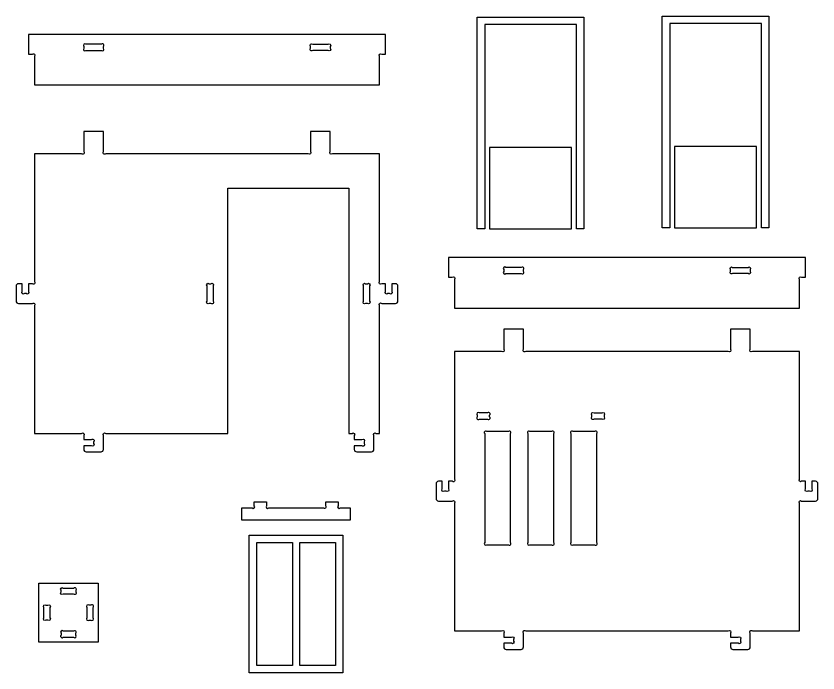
# Model space of a CAD drawing. Extents: x 39 to 232, y 1985 to 2148.
# Drawn here: x 166.8 to 231.9, y 2043.9 to 2097.3 of the extents above; entities that cross this region are included whole.
import ezdxf

# ---------------------------------------------------------------- set-up
doc = ezdxf.new("R2010")
doc.units = 0
doc.header["$MEASUREMENT"] = 0
doc.layers.add('LAYER1', color=18, linetype='CONTINUOUS')

msp = doc.modelspace()

# ---------------------------------------------------------------- linework, layer by layer
at = {"layer": 'LAYER1'}
for points in [[(212.288, 2079.967), (212.288, 2096.567), (204.838, 2096.567), (204.838, 2079.967), (204.238, 2079.967), (204.238, 2097.167), (212.888, 2097.167), (212.888, 2079.967)], [(227.303, 2080.051), (227.303, 2096.651), (219.853, 2096.651), (219.853, 2080.051), (219.253, 2080.051), (219.253, 2097.251), (227.903, 2097.251), (227.903, 2080.051)], [(205.238, 2079.967), (211.888, 2079.967), (211.888, 2086.567), (205.238, 2086.567)], [(220.253, 2080.051), (226.903, 2080.051), (226.903, 2086.651), (220.253, 2086.651)], [(193.332, 2043.918), (185.732, 2043.918), (185.732, 2055.118), (193.332, 2055.118)], [(189.232, 2044.518), (186.332, 2044.518), (186.332, 2054.518), (189.232, 2054.518)], [(189.832, 2054.518), (192.732, 2054.518), (192.732, 2044.518), (189.832, 2044.518)], [(173.453, 2046.416), (168.653, 2046.416), (168.653, 2051.216), (173.453, 2051.216)]]:
    msp.add_lwpolyline(points, close=True, dxfattribs=at)
for points in [[(167.8, 2094.157), (168.123, 2094.157, -1), (168.3, 2093.98), (168.3, 2091.657), (196.3, 2091.657), (196.3, 2093.98, -1), (196.477, 2094.157), (196.8, 2094.157), (196.8, 2095.757), (167.8, 2095.757)], [(172.477, 2094.457), (173.723, 2094.457, 1), (173.9, 2094.634), (173.9, 2094.78, 1), (173.723, 2094.957), (172.477, 2094.957, 1), (172.3, 2094.78), (172.3, 2094.634, 1)], [(190.877, 2094.957), (192.123, 2094.957, -1), (192.3, 2094.78), (192.3, 2094.634, -1), (192.123, 2094.457), (190.877, 2094.457, -1), (190.7, 2094.634), (190.7, 2094.78, -1)], [(193.8, 2063.37), (194.073, 2063.37, -1), (194.25, 2063.193), (194.25, 2062.87), (194.873, 2062.87, -1), (195.05, 2062.693), (195.05, 2062.548, -1), (194.873, 2062.37), (194.25, 2062.37), (194.25, 2062.07, 0.414214), (194.45, 2061.87), (195.65, 2061.87, 0.414214), (195.85, 2062.07), (195.85, 2063.193, -1), (196.027, 2063.37), (196.3, 2063.37), (196.3, 2073.743, -1), (196.477, 2073.92), (197.6, 2073.92, 0.414214), (197.8, 2074.12), (197.8, 2075.32, 0.414214), (197.6, 2075.52), (197.3, 2075.52), (197.3, 2074.898, -1), (197.123, 2074.72), (196.977, 2074.72, -1), (196.8, 2074.898), (196.8, 2075.52), (196.477, 2075.52, -1), (196.3, 2075.698), (196.3, 2086.07), (192.477, 2086.07, -1), (192.3, 2086.248), (192.3, 2087.87), (190.7, 2087.87), (190.7, 2086.248, -1), (190.523, 2086.07), (174.077, 2086.07, -1), (173.9, 2086.248), (173.9, 2087.87), (172.3, 2087.87), (172.3, 2086.248, -1), (172.123, 2086.07), (168.3, 2086.07), (168.3, 2075.698, -1), (168.123, 2075.52), (167.8, 2075.52), (167.8, 2074.898, -1), (167.623, 2074.72), (167.477, 2074.72, -1), (167.3, 2074.898), (167.3, 2075.52), (167, 2075.52, 0.414214), (166.8, 2075.32), (166.8, 2074.12, 0.414214), (167, 2073.92), (168.123, 2073.92, -1), (168.3, 2073.743), (168.3, 2063.37), (172.123, 2063.37, -1), (172.3, 2063.193), (172.3, 2062.87), (172.923, 2062.87, -1), (173.1, 2062.693), (173.1, 2062.548, -1), (172.923, 2062.37), (172.3, 2062.37), (172.3, 2062.07, 0.414214), (172.5, 2061.87), (173.7, 2061.87, 0.414214), (173.9, 2062.07), (173.9, 2063.193, -1), (174.077, 2063.37), (184, 2063.37), (184, 2083.27), (193.8, 2083.27)], [(201.887, 2076.042), (202.21, 2076.042, -1), (202.387, 2075.865), (202.387, 2073.542), (230.387, 2073.542), (230.387, 2075.865, -1), (230.564, 2076.042), (230.887, 2076.042), (230.887, 2077.642), (201.887, 2077.642)], [(207.81, 2076.842), (206.564, 2076.842, 1), (206.387, 2076.665), (206.387, 2076.52, 1), (206.564, 2076.342), (207.81, 2076.342, 1), (207.987, 2076.52), (207.987, 2076.665, 1)], [(224.964, 2076.842), (226.21, 2076.842, -1), (226.387, 2076.665), (226.387, 2076.52, -1), (226.21, 2076.342), (224.964, 2076.342, -1), (224.787, 2076.52), (224.787, 2076.665, -1)], [(182.8, 2075.343), (182.8, 2074.098, -1), (182.623, 2073.92), (182.477, 2073.92, -1), (182.3, 2074.098), (182.3, 2075.343, -1), (182.477, 2075.52), (182.623, 2075.52, -1)], [(195.5, 2075.343), (195.5, 2074.098, -1), (195.323, 2073.92), (195.177, 2073.92, -1), (195, 2074.098), (195, 2075.343, -1), (195.177, 2075.52), (195.323, 2075.52, -1)], [(207.987, 2046.027), (207.987, 2047.15, -1), (208.164, 2047.327), (224.61, 2047.327, -1), (224.787, 2047.15), (224.787, 2046.827), (225.41, 2046.827, -1), (225.587, 2046.65), (225.587, 2046.505, -1), (225.41, 2046.327), (224.787, 2046.327), (224.787, 2046.027, 0.414214), (224.987, 2045.827), (226.187, 2045.827, 0.414214), (226.387, 2046.027), (226.387, 2047.15, -1), (226.564, 2047.327), (230.387, 2047.327), (230.387, 2057.7, -1), (230.564, 2057.877), (231.687, 2057.877, 0.414214), (231.887, 2058.077), (231.887, 2059.277, 0.414214), (231.687, 2059.477), (231.387, 2059.477), (231.387, 2058.855, -1), (231.21, 2058.677), (231.064, 2058.677, -1), (230.887, 2058.855), (230.887, 2059.477), (230.564, 2059.477, -1), (230.387, 2059.655), (230.387, 2070.027), (226.564, 2070.027, -1), (226.387, 2070.205), (226.387, 2071.827), (224.787, 2071.827), (224.787, 2070.205, -1), (224.61, 2070.027), (208.164, 2070.027, -1), (207.987, 2070.205), (207.987, 2071.827), (206.387, 2071.827), (206.387, 2070.205, -1), (206.21, 2070.027), (202.387, 2070.027), (202.387, 2059.655, -1), (202.21, 2059.477), (201.887, 2059.477), (201.887, 2058.855, -1), (201.71, 2058.677), (201.564, 2058.677, -1), (201.387, 2058.855), (201.387, 2059.477), (201.087, 2059.477, 0.414214), (200.887, 2059.277), (200.887, 2058.077, 0.414214), (201.087, 2057.877), (202.21, 2057.877, -1), (202.387, 2057.7), (202.387, 2047.327), (206.21, 2047.327, -1), (206.387, 2047.15), (206.387, 2046.827), (207.01, 2046.827, -1), (207.187, 2046.65), (207.187, 2046.505, -1), (207.01, 2046.327), (206.387, 2046.327), (206.387, 2046.027, 0.414214), (206.587, 2045.827), (207.787, 2045.827, 0.414214)], [(204.237, 2064.85), (204.237, 2064.705, 1), (204.414, 2064.527), (205.06, 2064.527, 1), (205.237, 2064.705), (205.237, 2064.85, 1), (205.06, 2065.027), (204.414, 2065.027, 1)], [(213.714, 2065.027), (214.36, 2065.027, -1), (214.537, 2064.85), (214.537, 2064.705, -1), (214.36, 2064.527), (213.714, 2064.527, -1), (213.537, 2064.705), (213.537, 2064.85, -1)], [(204.837, 2063.35), (204.837, 2054.505, 1), (205.014, 2054.327), (206.76, 2054.327, 1), (206.937, 2054.505), (206.937, 2063.35, 1), (206.76, 2063.527), (205.014, 2063.527, 1)], [(208.337, 2063.35), (208.337, 2054.505, 1), (208.514, 2054.327), (210.26, 2054.327, 1), (210.437, 2054.505), (210.437, 2063.35, 1), (210.26, 2063.527), (208.514, 2063.527, 1)], [(211.837, 2063.35), (211.837, 2054.505, 1), (212.014, 2054.327), (213.76, 2054.327, 1), (213.937, 2054.505), (213.937, 2063.35, 1), (213.76, 2063.527), (212.014, 2063.527, 1)], [(187.132, 2057.818), (187.132, 2057.495, 1), (187.309, 2057.318), (191.755, 2057.318, 1), (191.932, 2057.495), (191.932, 2057.818), (192.932, 2057.818), (192.932, 2057.495, 1), (193.109, 2057.318), (193.932, 2057.318), (193.932, 2056.318), (185.132, 2056.318), (185.132, 2057.318), (185.955, 2057.318, 1), (186.132, 2057.495), (186.132, 2057.818)], [(170.63, 2050.816), (171.476, 2050.816, -1), (171.653, 2050.639), (171.653, 2050.493, -1), (171.476, 2050.316), (170.63, 2050.316, -1), (170.453, 2050.493), (170.453, 2050.639, -1)], [(169.553, 2049.239), (169.553, 2048.393, -1), (169.376, 2048.216), (169.23, 2048.216, -1), (169.053, 2048.393), (169.053, 2049.239, -1), (169.23, 2049.416), (169.376, 2049.416, -1)], [(172.553, 2049.239), (172.553, 2048.393, 1), (172.73, 2048.216), (172.876, 2048.216, 1), (173.053, 2048.393), (173.053, 2049.239, 1), (172.876, 2049.416), (172.73, 2049.416, 1)], [(170.63, 2046.816), (171.476, 2046.816, 1), (171.653, 2046.993), (171.653, 2047.139, 1), (171.476, 2047.316), (170.63, 2047.316, 1), (170.453, 2047.139), (170.453, 2046.993, 1)]]:
    msp.add_lwpolyline(points, format="xyb", close=True, dxfattribs=at)

doc.saveas('drawing.dxf')
